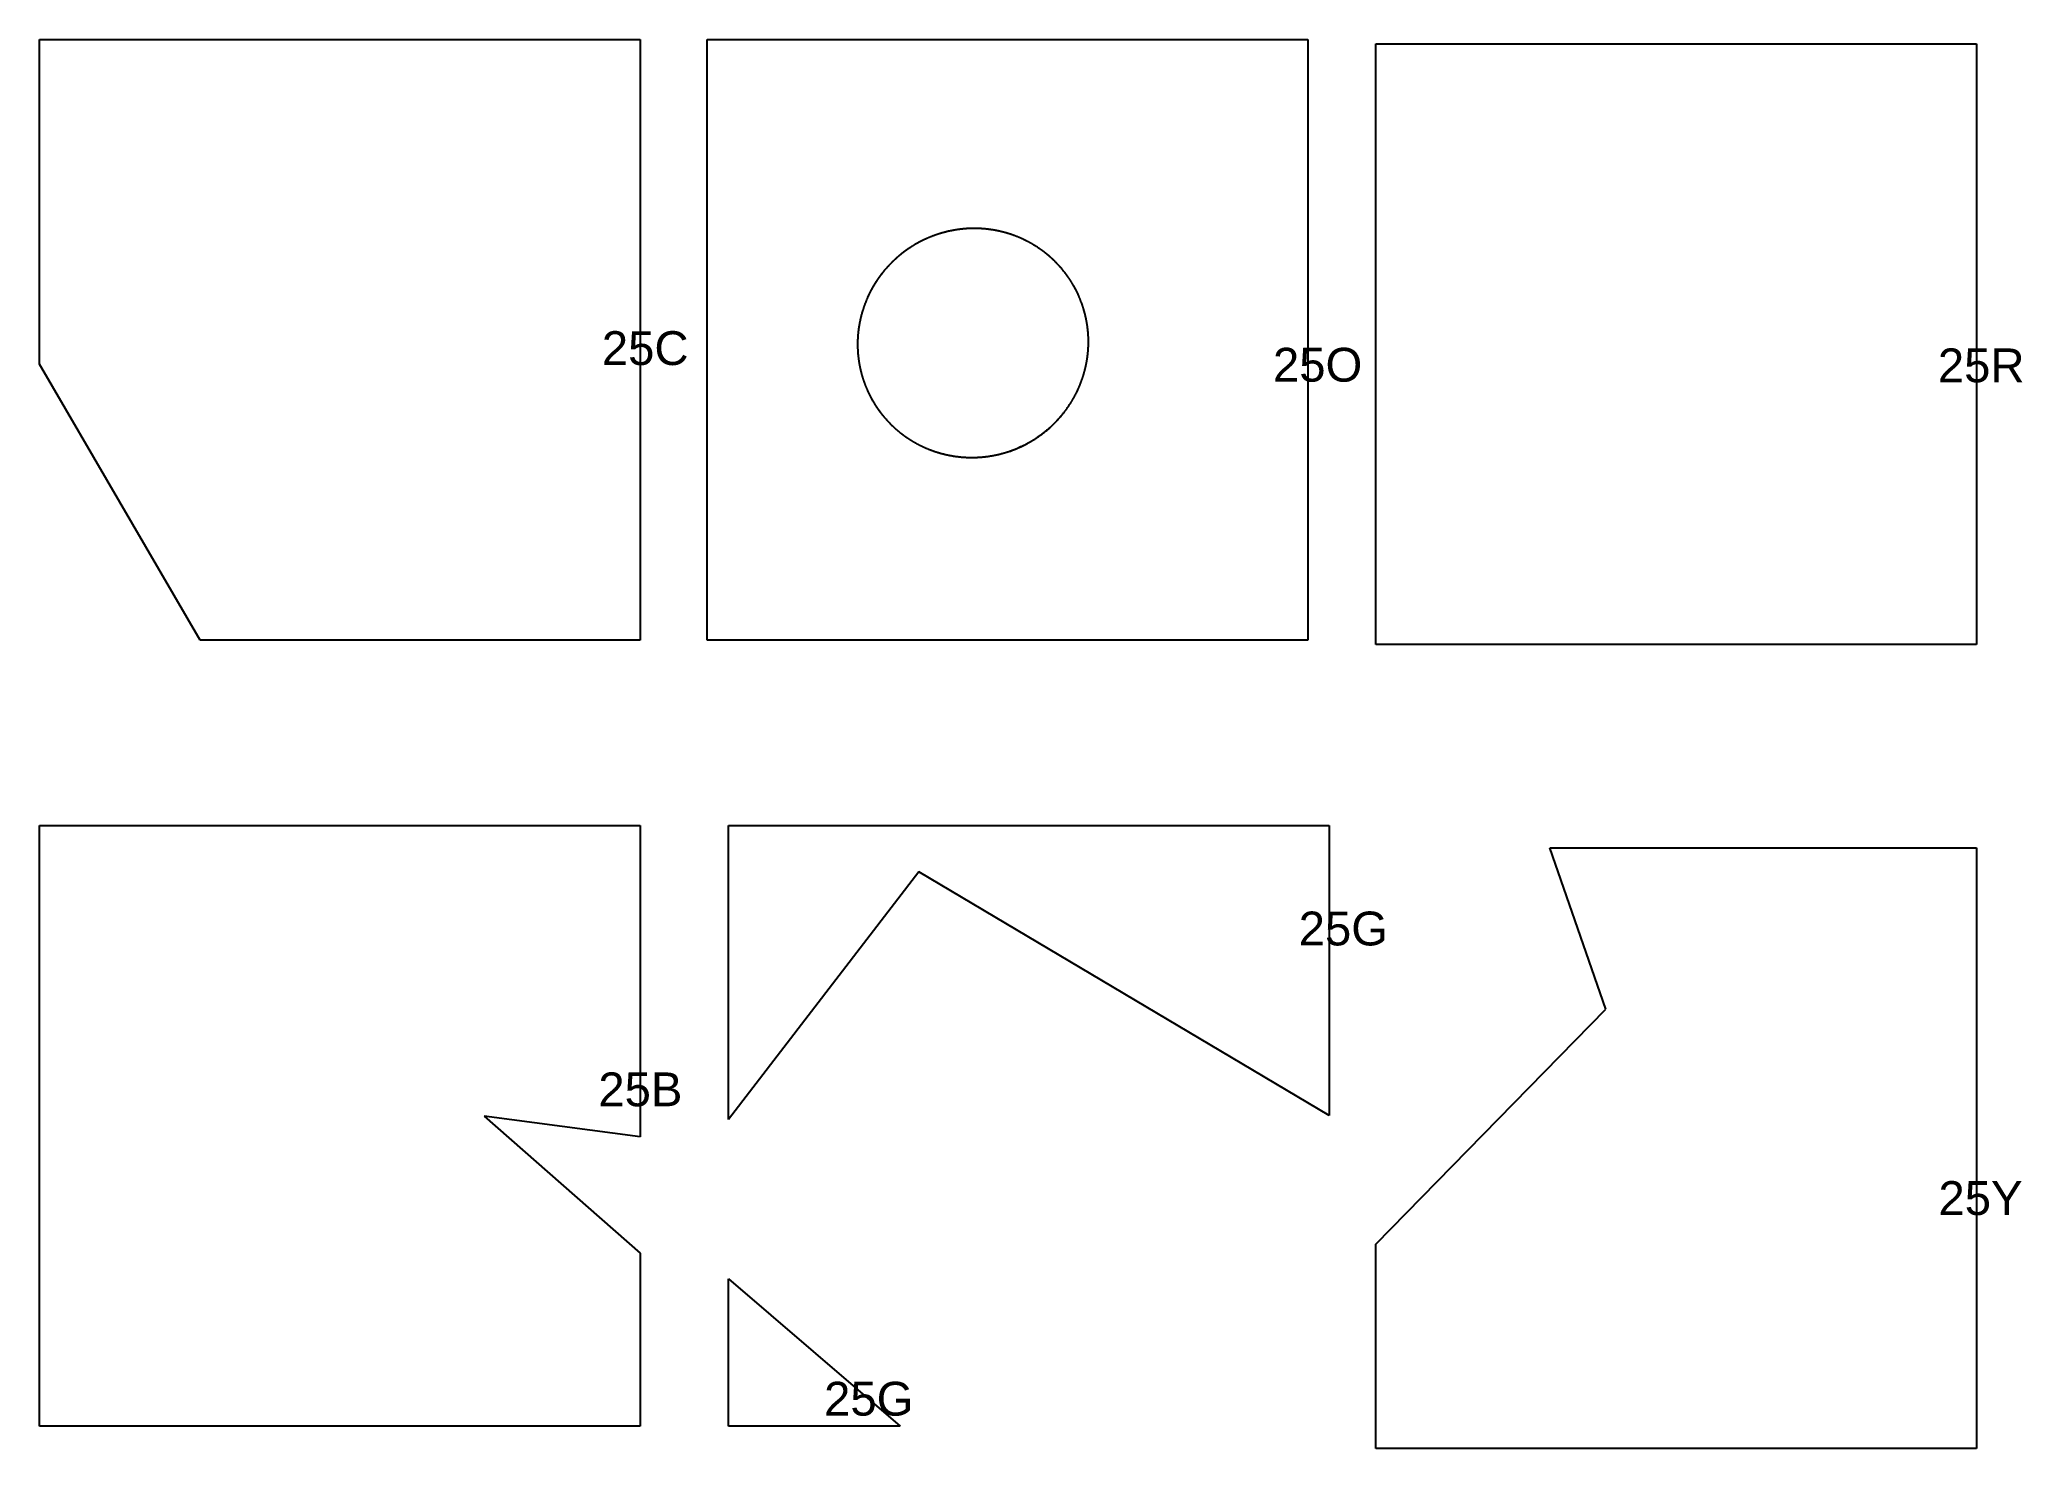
# Model space of a CAD drawing. Header units: millimetres. Extents: x -6.5 to 52.1, y 2.4 to 44.1.
import ezdxf

# ---------------------------------------------------------------- set-up
doc = ezdxf.new("R2010")
doc.units = ezdxf.units.MM
doc.header["$MEASUREMENT"] = 0
doc.layers.add('CUT', color=1, linetype='Continuous')
doc.layers.add('DISPLAY', color=163, linetype='Continuous')

msp = doc.modelspace()

# ---------------------------------------------------------------- linework, layer by layer
at = {"layer": 'CUT'}
for p, q in [((-6.514, 34.465), (-6.514, 44.052)), ((-6.514, 44.052), (11.236, 44.052)), ((11.236, 44.052), (11.236, 26.302)), ((13.211, 44.052), (30.961, 44.052)), ((13.211, 26.302), (13.211, 44.052)), ((30.961, 44.052), (30.961, 26.302)), ((32.97, 43.93), (50.72, 43.93)), ((32.97, 26.18), (32.97, 43.93)), ((50.72, 43.93), (50.72, 26.18)), ((-1.771, 26.302), (-6.514, 34.465)), ((11.236, 26.302), (-1.771, 26.302)), ((30.961, 26.302), (13.211, 26.302)), ((50.72, 26.18), (32.97, 26.18)), ((-6.514, 20.831), (11.236, 20.831)), ((-6.514, 3.081), (-6.514, 20.831)), ((11.236, 20.831), (11.236, 11.634)), ((13.842, 20.831), (31.592, 20.831)), ((13.842, 12.145), (13.842, 20.831)), ((31.592, 20.831), (31.592, 12.258)), ((38.118, 20.174), (50.72, 20.174)), ((39.765, 15.405), (38.118, 20.174)), ((50.72, 20.174), (50.72, 2.424)), ((19.472, 19.465), (13.842, 12.145)), ((31.592, 12.258), (19.472, 19.465)), ((32.97, 8.457), (39.765, 15.405)), ((6.626, 12.241), (11.236, 8.196)), ((11.236, 11.634), (6.626, 12.241)), ((32.97, 2.424), (32.97, 8.457)), ((11.236, 8.196), (11.236, 3.081)), ((13.842, 3.081), (13.842, 7.437)), ((13.842, 7.437), (18.918, 3.081)), ((11.236, 3.081), (-6.514, 3.081)), ((18.918, 3.081), (13.842, 3.081)), ((50.72, 2.424), (32.97, 2.424))]:
    msp.add_line(p, q, dxfattribs=at)
msp.add_open_spline([(22.288, 31.934), (22.694, 32.123), (22.886, 32.236), (23.154, 32.431), (23.241, 32.5), (23.366, 32.611), (23.407, 32.649), (23.487, 32.728), (23.526, 32.768), (23.716, 32.971), (23.85, 33.147), (24.026, 33.43), (24.08, 33.527), (24.18, 33.729), (24.224, 33.831), (24.302, 34.038), (24.336, 34.144), (24.393, 34.357), (24.417, 34.466), (24.444, 34.631), (24.452, 34.686), (24.464, 34.798), (24.469, 34.853), (24.48, 35.02), (24.482, 35.131), (24.474, 35.352), (24.465, 35.462), (24.442, 35.627), (24.434, 35.682), (24.418, 35.765), (24.413, 35.792), (24.401, 35.847), (24.395, 35.874), (24.362, 36.01), (24.331, 36.117), (24.258, 36.327), (24.217, 36.429), (24.124, 36.63), (24.072, 36.728), (23.987, 36.873), (23.957, 36.92), (23.895, 37.014), (23.863, 37.059), (23.764, 37.194), (23.694, 37.28), (23.546, 37.444), (23.467, 37.522), (23.344, 37.634), (23.302, 37.671), (23.237, 37.724), (23.215, 37.742), (23.17, 37.776), (23.148, 37.793), (23.036, 37.876), (22.943, 37.937), (22.753, 38.051), (22.655, 38.103), (22.455, 38.197), (22.352, 38.24), (22.193, 38.296), (22.14, 38.313), (22.033, 38.345), (21.979, 38.36), (21.818, 38.4), (21.709, 38.421), (21.49, 38.453), (21.38, 38.464), (21.213, 38.472), (21.157, 38.473), (21.044, 38.473), (20.989, 38.472), (20.71, 38.458), (20.491, 38.425), (20.222, 38.359), (20.168, 38.344), (20.088, 38.32), (20.062, 38.312), (20.008, 38.294), (19.982, 38.285), (19.85, 38.239), (19.747, 38.197), (19.445, 38.056), (19.254, 37.944), (19.051, 37.797), (19.029, 37.78), (18.984, 37.746), (18.962, 37.729), (18.896, 37.676), (18.854, 37.64), (18.729, 37.529), (18.649, 37.452), (18.499, 37.29), (18.427, 37.206), (18.326, 37.073), (18.293, 37.028), (18.246, 36.96), (18.23, 36.937), (18.199, 36.89), (18.184, 36.866), (18.11, 36.747), (18.056, 36.65), (17.958, 36.451), (17.914, 36.35), (17.836, 36.142), (17.802, 36.037), (17.765, 35.902), (17.758, 35.875), (17.745, 35.821), (17.739, 35.793), (17.721, 35.711), (17.711, 35.656), (17.683, 35.492), (17.658, 35.271), (17.654, 35.05), (17.66, 34.884), (17.663, 34.828), (17.67, 34.745), (17.673, 34.717), (17.679, 34.661), (17.682, 34.633), (17.701, 34.495), (17.721, 34.385), (17.773, 34.17), (17.803, 34.063), (17.876, 33.854), (17.917, 33.751), (17.988, 33.599), (18.013, 33.548), (18.065, 33.449), (18.092, 33.401), (18.177, 33.257), (18.299, 33.072), (18.439, 32.9), (18.551, 32.776), (18.589, 32.736), (18.649, 32.676), (18.669, 32.657), (18.709, 32.618), (18.73, 32.599), (18.833, 32.505), (18.919, 32.435), (19.097, 32.303), (19.189, 32.242), (19.38, 32.128), (19.478, 32.076), (19.681, 31.98), (19.784, 31.938), (20.098, 31.827), (20.313, 31.773), (20.561, 31.737), (20.589, 31.733), (20.645, 31.727), (20.673, 31.723), (20.756, 31.715), (20.812, 31.711), (20.979, 31.703), (21.09, 31.704), (21.311, 31.714), (21.421, 31.725), (21.586, 31.749), (21.641, 31.759), (21.75, 31.78), (21.805, 31.792), (22.077, 31.86), (22.288, 31.934), (22.694, 32.123)], degree=3, knots=[-0.039062, -0.03125, 0, 0, 0.03125, 0.03125, 0.046875, 0.046875, 0.054688, 0.054688, 0.0625, 0.0625, 0.09375, 0.09375, 0.109375, 0.109375, 0.125, 0.125, 0.140625, 0.140625, 0.15625, 0.15625, 0.164063, 0.164063, 0.171875, 0.171875, 0.1875, 0.1875, 0.203125, 0.203125, 0.210938, 0.210938, 0.214844, 0.214844, 0.21875, 0.21875, 0.234375, 0.234375, 0.25, 0.25, 0.265625, 0.265625, 0.273438, 0.273438, 0.28125, 0.28125, 0.296875, 0.296875, 0.3125, 0.3125, 0.320312, 0.320312, 0.324219, 0.324219, 0.328125, 0.328125, 0.34375, 0.34375, 0.359375, 0.359375, 0.375, 0.375, 0.382812, 0.382812, 0.390625, 0.390625, 0.40625, 0.40625, 0.421875, 0.421875, 0.429687, 0.429687, 0.4375, 0.4375, 0.46875, 0.46875, 0.476562, 0.476562, 0.480469, 0.480469, 0.484375, 0.484375, 0.5, 0.5, 0.53125, 0.53125, 0.535156, 0.535156, 0.539062, 0.539062, 0.546875, 0.546875, 0.5625, 0.5625, 0.578125, 0.578125, 0.585937, 0.585937, 0.589844, 0.589844, 0.59375, 0.59375, 0.609375, 0.609375, 0.625, 0.625, 0.640625, 0.640625, 0.644531, 0.644531, 0.648438, 0.648438, 0.65625, 0.65625, 0.671875, 0.6875, 0.6875, 0.695313, 0.695313, 0.699219, 0.699219, 0.703125, 0.703125, 0.71875, 0.71875, 0.734375, 0.734375, 0.75, 0.75, 0.757813, 0.757813, 0.765625, 0.765625, 0.78125, 0.796875, 0.796875, 0.804688, 0.804688, 0.808594, 0.808594, 0.8125, 0.8125, 0.828125, 0.828125, 0.84375, 0.84375, 0.859375, 0.859375, 0.875, 0.875, 0.90625, 0.90625, 0.910156, 0.910156, 0.914063, 0.914063, 0.921875, 0.921875, 0.9375, 0.9375, 0.953125, 0.953125, 0.960938, 0.960938, 0.96875, 0.96875, 1, 1, 1.03125, 1.046875], dxfattribs=at)

# ---------------------------------------------------------------- texts
at = {"layer": 'DISPLAY', "char_height": 1, "attachment_point": 7, "line_spacing_factor": 0.963855}
for s, insert, width in [('\\fHelvetica;25C', (10.099, 34.422), 3.45181), ('\\fHelvetica;25O', (29.932, 33.931), 3.51807), ('\\fHelvetica;25R', (49.58, 33.913), 3.48193), ('\\fHelvetica;25G', (30.692, 17.271), 3.5), ('\\fHelvetica;25B', (9.996, 12.518), 3.36145), ('\\fHelvetica;25Y', (49.598, 9.305), 3.42169), ('\\fHelvetica;25G', (16.667, 3.376), 3.5)]:
    msp.add_mtext(s, dxfattribs=dict(at, insert=insert, width=width))

doc.saveas('drawing.dxf')
